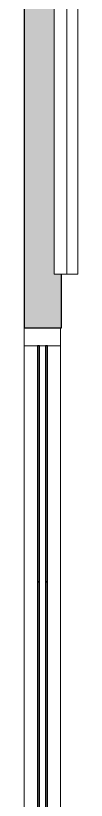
# Model space of a CAD drawing. Header units: millimetres. Extents: x 155927 to 326028, y -36033 to 97293.
# Drawn here: x 162751 to 162898, y 16606 to 18767 of the extents above; entities that cross this region are included whole.
import ezdxf

# ---------------------------------------------------------------- set-up
doc = ezdxf.new("R2010")
doc.units = ezdxf.units.MM
doc.header["$MEASUREMENT"] = 0
for name, color, linetype, lineweight in [('A-GLAZ-CURT', 7, 'CONTINUOUS', 9), ('A-GLAZ-CWMG', 7, 'CONTINUOUS', 9), ('A-WALL-PATT', 7, 'CONTINUOUS', 9), ('I-FURN', 8, 'CONTINUOUS', 9), ('I-WALL', 7, 'CONTINUOUS', 9)]:
    doc.layers.add(name, color=color, linetype=linetype, lineweight=lineweight)

msp = doc.modelspace()

# ---------------------------------------------------------------- hatches: boundary and pattern name
at = {"layer": 'A-GLAZ-CURT'}
h = msp.add_hatch(color=256, dxfattribs=at)
h.paths.add_polyline_path([(162808.8, 17207.6), (162814.8, 17207.6), (162814.8, 17857.6), (162808.8, 17857.6)], flags=0)
h.paths.add_polyline_path([(162792.8, 17207.6), (162792.8, 17857.6), (162786.8, 17857.6), (162786.8, 17207.6)], flags=0)
h = msp.add_hatch(color=256, dxfattribs=at)
h.paths.add_polyline_path([(162814.8, 16857.4), (162814.8, 17207.6), (162808.8, 17207.6), (162808.8, 16307.6), (162814.8, 16307.6)], flags=0)
h.paths.add_polyline_path([(162792.8, 17207.6), (162786.8, 17207.6), (162786.8, 16307.6), (162792.8, 16307.6), (162792.8, 16857.4)], flags=0)
at = {"layer": 'A-WALL-PATT'}
msp.add_hatch(color=256, dxfattribs=at).paths.add_polyline_path([(162852.8, 17907.6), (162852.8, 18055.5), (162832.8, 18055.5), (162832.8, 20455.5), (162852.8, 20455.5), (162852.8, 20657.6), (162750.8, 20657.6), (162750.8, 17907.6), (162832.8, 17907.6)], flags=0)

# ---------------------------------------------------------------- linework, layer by layer
at = {"layer": 'A-GLAZ-CURT', "lineweight": 30}
for p, q in [((162786.8, 17857.6), (162786.8, 17207.6)), ((162792.8, 17857.6), (162786.8, 17857.6)), ((162792.8, 17207.6), (162792.8, 17857.6)), ((162808.8, 17857.6), (162808.8, 17207.6)), ((162814.8, 17857.6), (162808.8, 17857.6)), ((162814.8, 17207.6), (162814.8, 17857.6)), ((162786.8, 17207.6), (162786.8, 16307.6)), ((162792.8, 17207.6), (162786.8, 17207.6)), ((162786.8, 17207.6), (162792.8, 17207.6)), ((162792.8, 16307.6), (162792.8, 17207.6)), ((162808.8, 17207.6), (162808.8, 16307.6)), ((162814.8, 17207.6), (162808.8, 17207.6)), ((162808.8, 17207.6), (162814.8, 17207.6)), ((162814.8, 16307.6), (162814.8, 17207.6))]:
    msp.add_line(p, q, dxfattribs=at)
at = {"layer": 'A-GLAZ-CWMG', "lineweight": 20, "extrusion": (0, 0, -1)}
for p, q in [((162850.8, 17907.6), (162750.8, 17907.6)), ((162750.8, 17907.6), (162750.8, 17857.6)), ((162850.8, 17857.6), (162850.8, 17907.6)), ((162750.8, 17857.6), (162850.8, 17857.6))]:
    msp.add_line(p, q, dxfattribs=at)
at = {"layer": 'A-GLAZ-CWMG'}
for p, q in [((162750.8, 17857.6), (162750.8, 17207.6)), ((162850.8, 17857.6), (162850.8, 17207.6)), ((162750.8, 17207.6), (162750.8, 16307.6)), ((162850.8, 17207.6), (162850.8, 16307.6))]:
    msp.add_line(p, q, dxfattribs=at)
at = {"layer": 'I-FURN'}
for p, q in [((162832.8, 20455.5), (162832.8, 18055.5)), ((162867.8, 18055.5), (162867.8, 20455.5)), ((162867.8, 18055.5), (162867.8, 20455.5)), ((162897.8, 20455.5), (162897.8, 18055.5)), ((162832.8, 18055.5), (162867.8, 18055.5)), ((162897.8, 18055.5), (162867.8, 18055.5))]:
    msp.add_line(p, q, dxfattribs=at)
at = {"layer": 'I-WALL', "lineweight": 30}
for p, q in [((162750.8, 20657.6), (162750.8, 17907.6)), ((162852.8, 17907.6), (162852.8, 18055.5)), ((162750.8, 17907.6), (162852.8, 17907.6))]:
    msp.add_line(p, q, dxfattribs=at)

doc.saveas('drawing.dxf')
